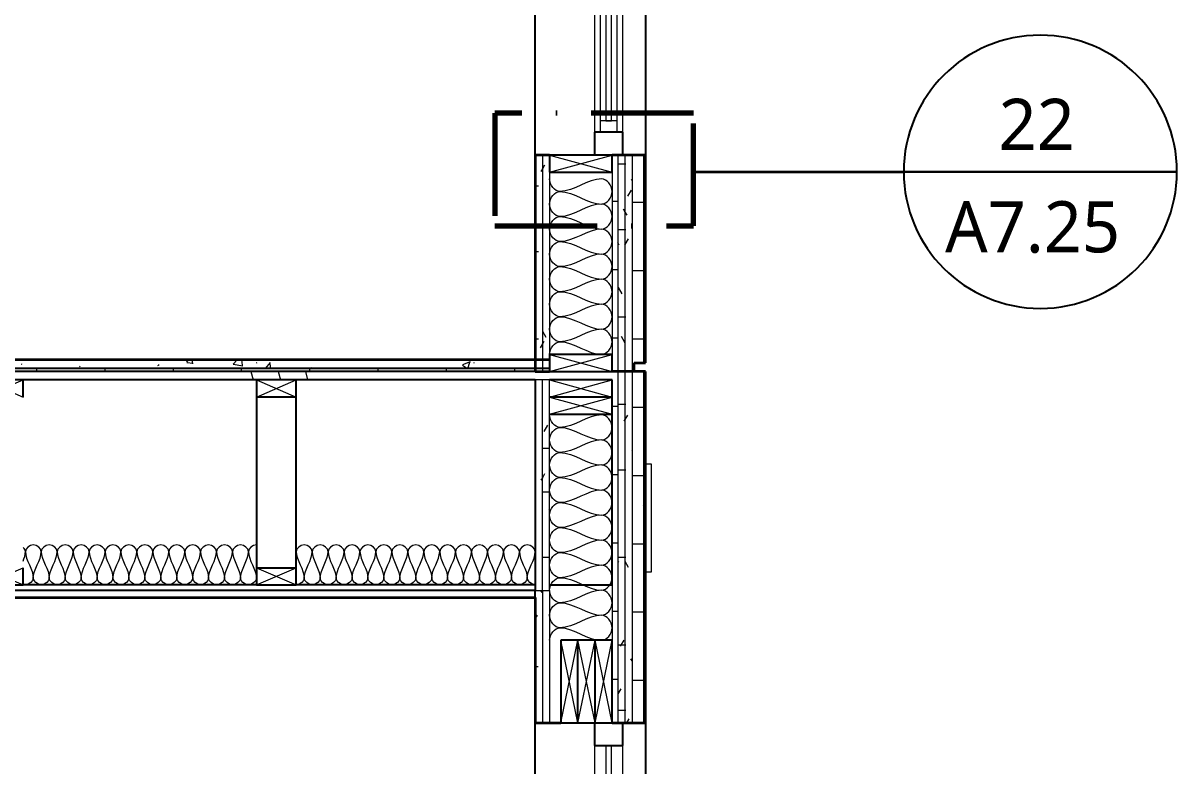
# Model space of a CAD drawing. Header units: inches. Extents: x 6 to 8416, y -388 to 6104.
# Drawn here: x 128.8 to 230.2, y 5697 to 5762.2 of the extents above; entities that cross this region are included whole.
import ezdxf

# ---------------------------------------------------------------- set-up
doc = ezdxf.new("R2010")
doc.units = ezdxf.units.IN
doc.header["$MEASUREMENT"] = 0
doc.linetypes.add('Dash Dot 3_16_', pattern=[15, 9, -3, 0, -3])
for name, color, linetype, lineweight in [('A-ANNO-NOTE', 131, 'Continuous', 18), ('A-ANNO-SYMB', 150, 'Continuous', 13), ('A-DETL', 90, 'Continuous', 13), ('A-DETL-GENF', 92, 'Continuous', 13), ('A-FLOR', 192, 'Continuous', 18), ('A-FLOR-MCUT', 51, 'Continuous', 25), ('A-FLOR-PATT', 8, 'Continuous', 35), ('A-GLAZ', 151, 'Continuous', 25), ('A-GLAZ-SILL', 1, 'Continuous', 18), ('A-ROOM', 32, 'Continuous', 13), ('A-WALL', 113, 'Continuous', 25), ('A-WALL-PATT', 111, 'Continuous', 35), ('M-EQPM', 50, 'Continuous', 18)]:
    doc.layers.add(name, color=color, linetype=linetype, lineweight=lineweight)
doc.styles.add('Open Sans_3', font='OpenSans-Regular.ttf', dxfattribs={"height": 4.5})
pattern_1 = [(0, (-751.995, 5590.484), (0, 6), []), (90, (-751.995, 5590.484), (-6, 4e-16), [])]
pattern_2 = [(0, (-751.995, 5590.484), (0, 60), [60, 0, 0, 0]), (284.036, (-711.195, 5602.484), (59.99915, -180.0005), [12.369, -235.017]), (284.036, (-713.595, 5602.484), (59.99915, -180.0005), [12.369, -235.017]), (284.036, (-715.995, 5602.484), (59.99915, -180.0005), [12.369, -235.017]), (284.036, (-747.195, 5614.484), (59.99915, -180.0005), [12.369, -235.017]), (284.036, (-749.595, 5614.484), (59.99915, -180.0005), [12.369, -235.017]), (284.036, (-751.995, 5614.484), (59.99915, -180.0005), [12.369, -235.017]), (284.036, (-729.195, 5626.484), (59.99915, -180.0005), [12.369, -235.017]), (284.036, (-731.595, 5626.484), (59.99915, -180.0005), [12.369, -235.017]), (284.036, (-733.995, 5626.484), (59.99915, -180.0005), [12.369, -235.017]), (284.036, (-711.195, 5638.484), (59.99915, -180.0005), [12.369, -235.017]), (284.036, (-713.595, 5638.484), (59.99915, -180.0005), [12.369, -235.017]), (284.036, (-715.995, 5638.484), (59.99915, -180.0005), [12.369, -235.017]), (284.036, (-747.195, 5650.484), (59.99915, -180.0005), [12.369, -235.017]), (284.036, (-749.595, 5650.484), (59.99915, -180.0005), [12.369, -235.017]), (284.036, (-751.995, 5650.484), (59.99915, -180.0005), [12.369, -235.017]), (0, (-751.995, 5596.484), (0, 60), [60, 0, 0, 0]), (0, (-751.995, 5602.484), (0, 60), [60, 0, 0, 0]), (0, (-751.995, 5608.484), (0, 60), [60, 0, 0, 0]), (0, (-751.995, 5614.484), (0, 60), [60, 0, 0, 0]), (0, (-751.995, 5620.484), (0, 60), [60, 0, 0, 0]), (0, (-751.995, 5626.484), (0, 60), [60, 0, 0, 0]), (0, (-751.995, 5632.484), (0, 60), [60, 0, 0, 0]), (0, (-751.995, 5638.484), (0, 60), [60, 0, 0, 0]), (0, (-751.995, 5644.484), (0, 60), [60, 0, 0, 0])]
pattern_3 = [(0, (-751.9948, 5590.484), (7.68, 1.92), [0.6336, -5.126, 0.6336, -5.126, -30.72]), (0, (-751.9948, 5590.484), (7.68, 1.92), [-11.52, 0.6336, -10.886, 0.6336, -5.126, -13.44]), (0, (-751.9948, 5590.484), (7.68, 1.92), [-28.8, 0.6336, -3.206, 0.6336, -8.966]), (120, (-749.1148, 5591.444), (-5.5027688, 5.691075), [0.6336, -5.126, 0.6336, -5.126, -30.72]), (120, (-749.1148, 5591.444), (-5.5027688, 5.691075), [-11.52, 0.6336, -10.886, 0.6336, -5.126, -13.44]), (120, (-749.1148, 5591.444), (-5.5027688, 5.691075), [-28.8, 0.6336, -3.206, 0.6336, -8.966]), (240, (-748.1548, 5595.284), (-2.1772312, -7.611075), [0.6336, -5.126, 0.6336, -5.126, -30.72]), (240, (-748.1548, 5595.284), (-2.1772312, -7.611075), [-11.52, 0.6336, -10.886, 0.6336, -5.126, -13.44]), (240, (-748.1548, 5595.284), (-2.1772312, -7.611075), [-28.8, 0.6336, -3.206, 0.6336, -8.966])]
pattern_4 = [(0, (-902.613, 5590.484), (7.68, 1.92), [0.6336, -5.126, 0.6336, -5.126, -30.72]), (0, (-902.613, 5590.484), (7.68, 1.92), [-11.52, 0.6336, -10.886, 0.6336, -5.126, -13.44]), (0, (-902.613, 5590.484), (7.68, 1.92), [-28.8, 0.6336, -3.206, 0.6336, -8.966]), (120, (-899.733, 5591.444), (-5.5027688, 5.691075), [0.6336, -5.126, 0.6336, -5.126, -30.72]), (120, (-899.733, 5591.444), (-5.5027688, 5.691075), [-11.52, 0.6336, -10.886, 0.6336, -5.126, -13.44]), (120, (-899.733, 5591.444), (-5.5027688, 5.691075), [-28.8, 0.6336, -3.206, 0.6336, -8.966]), (240, (-898.773, 5595.284), (-2.1772312, -7.611075), [0.6336, -5.126, 0.6336, -5.126, -30.72]), (240, (-898.773, 5595.284), (-2.1772312, -7.611075), [-11.52, 0.6336, -10.886, 0.6336, -5.126, -13.44]), (240, (-898.773, 5595.284), (-2.1772312, -7.611075), [-28.8, 0.6336, -3.206, 0.6336, -8.966])]

# ---------------------------------------------------------------- blocks, each defined once
blk = doc.blocks.new('1-2 WD Adaptive-Color Side Panel-TS - 4-0_x6_-6_-17821692-WALL SECTION - PARKING EAST')
at = {"layer": 'A-GLAZ', "lineweight": 13}
for p, q in [((23.19, 5445), (23.19, 5367)), ((32.88, 5367), (32.88, 5445)), ((28.38, 5443), (28.38, 5395)), ((30.88, 5395), (30.88, 5443)), ((28.38, 5391), (28.38, 5369)), ((30.88, 5369), (30.88, 5391))]:
    blk.add_line(p, q, dxfattribs=at)
at = {"layer": 'A-GLAZ', "color": 7}
for p, q in [((28.38, 5445), (28.38, 5443)), ((30.88, 5445), (29.94, 5445)), ((30.88, 5443), (30.88, 5445)), ((28.38, 5443), (30.88, 5443)), ((30.88, 5395), (28.38, 5395)), ((28.38, 5395), (28.38, 5393)), ((30.88, 5393), (30.88, 5395)), ((30.88, 5393), (28.38, 5393)), ((28.38, 5393), (28.38, 5391)), ((28.38, 5393), (30.88, 5393)), ((30.88, 5391), (30.88, 5393)), ((28.38, 5391), (30.88, 5391)), ((30.88, 5369), (28.38, 5369)), ((28.38, 5369), (28.38, 5367)), ((30.88, 5367), (30.88, 5369)), ((29.94, 5367), (30.88, 5367))]:
    blk.add_line(p, q, dxfattribs=at)
at = {"layer": 'A-GLAZ', "lineweight": 18}
for p, q in [((29.88, 5443), (29.38, 5443)), ((29.38, 5443), (29.38, 5395)), ((29.88, 5395), (29.88, 5443)), ((29.38, 5395), (29.88, 5395)), ((29.88, 5390), (29.38, 5390)), ((29.38, 5390), (29.38, 5370)), ((29.88, 5370), (29.88, 5390)), ((29.38, 5370), (29.88, 5370))]:
    blk.add_line(p, q, dxfattribs=at)
at = {"layer": 'A-GLAZ-SILL'}
for p, q in [((30.38, 5391), (28.88, 5391)), ((28.88, 5391), (28.88, 5390)), ((30.38, 5390), (30.38, 5391)), ((28.88, 5390), (30.38, 5390)), ((28.88, 5390), (28.88, 5370)), ((30.38, 5370), (30.38, 5390)), ((28.88, 5370), (28.88, 5369)), ((30.38, 5370), (28.88, 5370)), ((30.38, 5369), (30.38, 5370)), ((28.88, 5369), (30.38, 5369))]:
    blk.add_line(p, q, dxfattribs=at)
blk = doc.blocks.new('ME Louvers w Trim-AM - 24_ x 8_-17810076-WALL SECTION - PARKING EAST')
at = {"layer": 'M-EQPM'}
for p, q in [((32.88, 5467.75), (33.38, 5467.75)), ((33.38, 5467.75), (33.38, 5458.25)), ((33.38, 5458.25), (32.88, 5458.25))]:
    blk.add_line(p, q, dxfattribs=at)
blk = doc.blocks.new('06 Nominal Cut Lumber-Section-AM1 - 2x8 Section-20149446-WALL SECTION - PARKING EAST')
at = {"layer": 'A-DETL-GENF', "lineweight": 25}
for p, q in [((29.94, 5708), (28.44, 5708)), ((29.94, 5700.75), (29.94, 5708)), ((28.44, 5700.75), (29.94, 5700.75))]:
    blk.add_line(p, q, dxfattribs=at)
at = {"layer": 'A-DETL-GENF'}
for p, q in [((29.94, 5700.75), (28.44, 5708)), ((28.44, 5700.75), (29.94, 5708))]:
    blk.add_line(p, q, dxfattribs=at)
blk = doc.blocks.new('06 Nominal Cut Lumber-Section-AM1 - 2x8 Section-V2-WALL SECTION - PARKING EAST')
at = {"layer": 'A-DETL-GENF', "lineweight": 25}
for p, q in [((26.94, 5708), (25.44, 5708)), ((25.44, 5708), (25.44, 5700.75)), ((26.94, 5700.75), (26.94, 5708)), ((25.44, 5700.75), (26.94, 5700.75))]:
    blk.add_line(p, q, dxfattribs=at)
at = {"layer": 'A-DETL-GENF'}
for p, q in [((26.94, 5700.75), (25.44, 5708)), ((25.44, 5700.75), (26.94, 5708))]:
    blk.add_line(p, q, dxfattribs=at)
blk = doc.blocks.new('06 Nominal Cut Lumber-Section-AM1 - 2x6 Section-9014713-WALL SECTION - PARKING EAST')
at = {"layer": 'A-DETL-GENF', "lineweight": 25}
for p, q in [((29.94, 5730.87), (24.44, 5730.87)), ((29.94, 5729.37), (29.94, 5730.87))]:
    blk.add_line(p, q, dxfattribs=at)
at = {"layer": 'A-DETL-GENF'}
for p, q in [((24.44, 5730.87), (29.94, 5729.37)), ((24.44, 5729.37), (29.94, 5730.87))]:
    blk.add_line(p, q, dxfattribs=at)
blk = doc.blocks.new('06 Nominal Cut Lumber-Section-AM1 - 2x6 Section-16986702-WALL SECTION - PARKING EAST')
at = {"layer": 'A-DETL-GENF', "lineweight": 25}
for p, q in [((29.94, 5729.37), (24.44, 5729.37)), ((29.94, 5727.87), (29.94, 5729.37)), ((24.44, 5727.87), (29.94, 5727.87))]:
    blk.add_line(p, q, dxfattribs=at)
at = {"layer": 'A-DETL-GENF'}
for p, q in [((24.44, 5727.87), (29.94, 5729.37)), ((24.44, 5729.37), (29.94, 5727.87))]:
    blk.add_line(p, q, dxfattribs=at)
blk = doc.blocks.new('06 Nominal Cut Lumber-Section-AM1 - 2x6 Section-V3-WALL SECTION - PARKING EAST')
at = {"layer": 'A-DETL-GENF', "lineweight": 25}
for p, q in [((24.44, 5733.12), (24.44, 5731.62)), ((29.94, 5733.12), (24.44, 5733.12)), ((29.94, 5731.62), (29.94, 5733.12)), ((24.44, 5731.62), (29.94, 5731.62))]:
    blk.add_line(p, q, dxfattribs=at)
at = {"layer": 'A-DETL-GENF'}
for p, q in [((24.44, 5733.12), (29.94, 5731.62)), ((24.44, 5731.62), (29.94, 5733.12))]:
    blk.add_line(p, q, dxfattribs=at)
blk = doc.blocks.new('09 GypsumWallboardTypeX-Section-AM - 5_8_-20133690-WALL SECTION - PARKING EAST')
at = {"layer": 'A-DETL-GENF'}
h = blk.add_hatch(dxfattribs=at)
h.set_pattern_fill('FP_6', color=256, style=0, pattern_type=2)
h.set_pattern_definition(pattern_4)
h.paths.add_polyline_path([(24.44, 5712.37), (24.44, 5730.88), (23.81, 5730.88), (23.81, 5712.37)])
for p, q in [((24.44, 5730.88), (23.81, 5730.88)), ((24.44, 5712.37), (24.44, 5730.88)), ((23.81, 5712.37), (24.44, 5712.37))]:
    blk.add_line(p, q, dxfattribs=at)
blk = doc.blocks.new('09 GypsumWallboardTypeX-Section-AM - 5_8_-V4-WALL SECTION - PARKING EAST')
at = {"layer": 'A-DETL-GENF'}
h = blk.add_hatch(dxfattribs=at)
h.set_pattern_fill('FP_6', color=256, style=0, pattern_type=2)
h.set_pattern_definition(pattern_4)
h.paths.add_polyline_path([(23.81, 5712.37), (23.81, 5730.88), (23.19, 5730.88), (23.19, 5712.37)])
at = {"layer": 'A-DETL-GENF', "lineweight": 25}
blk.add_line((23.19, 5730.88), (23.19, 5712.37), dxfattribs=at)
at = {"layer": 'A-DETL-GENF'}
for p, q in [((23.81, 5730.88), (23.19, 5730.88)), ((23.81, 5712.37), (23.81, 5730.88)), ((23.19, 5712.37), (23.81, 5712.37))]:
    blk.add_line(p, q, dxfattribs=at)
blk = doc.blocks.new('06 Nominal Cut Lumber-Section-AM1 - 2x4 Section-9046868-WALL SECTION - PARKING EAST')
at = {"layer": 'A-DETL-GENF', "lineweight": 25}
for p, q in [((2.19, 5730.87), (-1.31, 5730.87)), ((-1.31, 5730.87), (-1.31, 5729.37)), ((2.19, 5729.37), (2.19, 5730.87))]:
    blk.add_line(p, q, dxfattribs=at)
at = {"layer": 'A-DETL-GENF'}
for p, q in [((-1.31, 5729.37), (2.19, 5730.87)), ((-1.31, 5730.87), (2.19, 5729.37))]:
    blk.add_line(p, q, dxfattribs=at)
blk = doc.blocks.new('06 Nominal Cut Lumber-Section-AM1 - 2x4 Section-V5-WALL SECTION - PARKING EAST')
at = {"layer": 'A-DETL-GENF', "lineweight": 25}
for p, q in [((-1.31, 5714.37), (-1.31, 5712.87)), ((2.19, 5712.87), (2.19, 5714.37)), ((-1.31, 5712.87), (2.19, 5712.87))]:
    blk.add_line(p, q, dxfattribs=at)
at = {"layer": 'A-DETL-GENF'}
for p, q in [((-1.31, 5712.87), (2.19, 5714.37)), ((-1.31, 5714.37), (2.19, 5712.87))]:
    blk.add_line(p, q, dxfattribs=at)
blk = doc.blocks.new('06 Nominal Cut Lumber-Top-AM - 4_ W-20150248-WALL SECTION - PARKING EAST')
at = {"layer": 'A-DETL-GENF', "lineweight": 25}
for p, q in [((2.19, 5729.37), (-1.31, 5729.37)), ((-1.31, 5729.37), (-1.31, 5714.37)), ((2.19, 5714.37), (2.19, 5729.37)), ((-1.31, 5714.37), (2.19, 5714.37))]:
    blk.add_line(p, q, dxfattribs=at)
blk = doc.blocks.new('Drafting View - CDs-920680-WALL SECTION - PARKING EAST')
at = {"layer": 'A-ANNO-NOTE', "lineweight": 25}
for p, q in [((14.38, 5105.77), (38.38, 5105.77)), ((38.38, 5105.77), (14.38, 5105.77))]:
    blk.add_line(p, q, dxfattribs=at)
for start, end in [(0, 180), (180, 0)]:
    blk.add_arc((26.38, 5105.77), 12, start, end, dxfattribs=at)

msp = doc.modelspace()

# ---------------------------------------------------------------- hatches: boundary and pattern name
at = {"layer": 'A-FLOR-PATT', "lineweight": 13}
h = msp.add_hatch(dxfattribs=at)
h.set_pattern_fill('FP_1', color=256, style=0, pattern_type=2)
h.set_pattern_definition([(50, (-751.995, 5590.484), (6.885997, -0.602097), [0.72, -7.92]), (355, (-751.995, 5590.484), (-1.331756, 7.220547), [0.576, -6.336]), (100.451, (-751.421, 5590.433), (5.55363, 6.61819), [0.61191, -6.731]), (46.184, (-751.995, 5592.404), (10.24564, -1.588925), [1.08, -11.88]), (96.636, (-751.141, 5592.271), (8.97244, 9.35152), [0.91786, -10.096]), (351.184, (-751.995, 5592.404), (8.9732, 9.35123), [0.864, -9.504]), (21, (-751.035, 5591.924), (5.730726, -3.865003), [0.72, -7.92]), (326, (-751.035, 5591.924), (2.33581, 6.96088), [0.576, -6.336]), (71.451, (-750.557, 5591.601), (8.065876, 3.09595), [0.61191, -6.731]), (37.5, (-751.9948, 5590.484), (0.116866, 3.1954784), [0.06336, -6.196, 0.06336, -6.369, -6.36]), (37.5, (-751.9948, 5590.484), (0.116866, 3.1954784), [-12.691, 0.06336, -6.297]), (7.5, (-751.995, 5590.484), (2.52543, 3.786025), [0.06336, -3.604, 0.06336, -6.052, -2.424]), (7.5, (-751.995, 5590.484), (2.52543, 3.786025), [-9.782, 0.06336, -2.361]), (327.5, (-754.1358, 5590.484), (5.1243685, -0.216176), [0.06336, -2.337, 0.06336, -7.425, -9.936]), (327.5, (-754.1358, 5590.484), (5.1243685, -0.216176), [-9.888, 0.06336, -9.873]), (317.5, (-755.096, 5590.484), (5.598326, 0.96141), [0.06336, -3.057, 0.06336, -4.909, -7.056]), (317.5, (-755.096, 5590.484), (5.598326, 0.96141), [-8.093, 0.06336, -6.993])])
h.paths.add_polyline_path([(133.42138982, 5731.875), (175.05738982, 5731.87951498), (175.05738982, 5732.625), (36.66538982, 5732.625), (36.66538982, 5731.875)])
h = msp.add_hatch(dxfattribs=at)
h.set_pattern_fill('FP_2', color=256, style=0, pattern_type=2)
h.set_pattern_definition(pattern_1)
h.paths.add_polyline_path([(157.61038982, 5731.625), (175.05738982, 5731.625), (175.05738982, 5731.875), (36.66538982, 5731.875), (36.66538982, 5731.625), (133.42138982, 5731.625)])
h = msp.add_hatch(dxfattribs=at)
h.set_pattern_fill('FP_3', color=256, style=0, pattern_type=2)
h.set_pattern_definition(pattern_2)
h.paths.add_polyline_path([(133.42138982, 5730.875), (180.55738975, 5730.875), (180.55738982, 5731.625), (36.66538982, 5731.625), (36.66538982, 5730.875), (128.80738982, 5730.875)])
at = {"layer": 'A-WALL-PATT', "lineweight": 13}
h = msp.add_hatch(dxfattribs=at)
h.set_pattern_fill('FP_3', color=256, style=0, pattern_type=2)
h.set_pattern_definition(pattern_2)
h.paths.add_polyline_path([(180.55738982, 5731.625), (181.05738982, 5731.625), (181.05738982, 5750.625), (180.55738982, 5750.625), (180.55738982, 5733.125)])
h.paths.add_polyline_path([(180.55738982, 5828.625), (181.05738982, 5828.625), (181.05738982, 5859.5), (180.55738982, 5859.5), (180.55738982, 5835.875)])
h = msp.add_hatch(dxfattribs=at)
h.set_pattern_fill('FP_6', color=256, style=0, pattern_type=2)
h.set_pattern_definition(pattern_3)
h.paths.add_polyline_path([(181.68238982, 5731.625), (181.68238982, 5750.625), (181.05738982, 5750.625), (181.05738982, 5731.625)])
h.paths.add_polyline_path([(181.05738982, 5828.625), (181.68238982, 5828.625), (181.68238982, 5859.5), (181.05738982, 5859.5), (181.05738982, 5843.40475)])
h = msp.add_hatch(dxfattribs=at)
h.set_pattern_fill('FP_6', color=256, style=0, pattern_type=2)
h.set_pattern_definition(pattern_3)
h.paths.add_polyline_path([(181.79938982, 5731.625), (182.30738982, 5731.625), (182.30738982, 5750.625), (181.68238982, 5750.625), (181.68238982, 5731.625)])
h.paths.add_polyline_path([(181.79938982, 5828.625), (182.30738982, 5828.625), (182.30738982, 5859.5), (181.68238982, 5859.5), (181.68238982, 5828.625)])
h = msp.add_hatch(dxfattribs=at)
h.set_pattern_fill('FP_2', color=256, style=0, pattern_type=2)
h.set_pattern_definition(pattern_1)
h.paths.add_polyline_path([(182.49488982, 5731.625), (182.49488982, 5732.375), (183.30738982, 5732.375), (183.30738982, 5750.625), (182.30738982, 5750.625), (182.30738982, 5731.625)])
h.paths.add_polyline_path([(182.30738982, 5828.625), (183.30738982, 5828.625), (183.30738982, 5859.5), (182.30738982, 5859.5), (182.30738982, 5843.40475)])
h = msp.add_hatch(dxfattribs=at)
h.set_pattern_fill('FP_6', color=256, style=0, pattern_type=2)
h.set_pattern_definition(pattern_3)
h.paths.add_polyline_path([(183.49488982, 5732.375), (183.49488982, 5750.625), (183.30738982, 5750.625), (183.30738982, 5732.375)])
h.paths.add_polyline_path([(183.49488982, 5828.625), (183.49488982, 5859.5), (183.30738982, 5859.5), (183.30738982, 5828.625)])
h = msp.add_hatch(dxfattribs=at)
h.set_pattern_fill('FP_6', color=256, style=0, pattern_type=2)
h.set_pattern_definition(pattern_3)
h.paths.add_polyline_path([(174.43238982, 5731.625), (174.43238982, 5750.625), (173.80738982, 5750.625), (173.80738982, 5731.625)])
h.paths.add_polyline_path([(174.43238982, 5828.625), (174.43238982, 5840.25), (173.80738982, 5840.25), (173.80738982, 5828.625)])
h = msp.add_hatch(dxfattribs=at)
h.set_pattern_fill('FP_6', color=256, style=0, pattern_type=2)
h.set_pattern_definition(pattern_3)
h.paths.add_polyline_path([(174.43238982, 5731.625), (175.05738982, 5731.625), (175.05738982, 5750.625), (174.43238982, 5750.625), (174.43238982, 5733.125)])
h.paths.add_polyline_path([(174.43238982, 5828.625), (175.05738982, 5828.625), (175.05738982, 5840.25), (174.43238982, 5840.25), (174.43238982, 5839.625)])
h = msp.add_hatch(dxfattribs=at)
h.set_pattern_fill('FP_3', color=256, style=0, pattern_type=2)
h.set_pattern_definition(pattern_2)
h.paths.add_polyline_path([(180.55738982, 5603.75), (181.05738982, 5603.75), (181.05738982, 5622.75), (180.55738982, 5622.75), (180.55738982, 5605.25)])
h.paths.add_polyline_path([(181.05738982, 5700.75), (181.05738982, 5731.625), (180.55738982, 5731.625), (180.55738982, 5700.75)])
h = msp.add_hatch(dxfattribs=at)
h.set_pattern_fill('FP_6', color=256, style=0, pattern_type=2)
h.set_pattern_definition(pattern_3)
h.paths.add_polyline_path([(181.68238982, 5603.75), (181.68238982, 5622.75), (181.05738982, 5622.75), (181.05738982, 5603.75)])
h.paths.add_polyline_path([(181.05738982, 5700.75), (181.68238982, 5700.75), (181.68238982, 5731.625), (181.05738982, 5731.625), (181.05738982, 5705.17325)])
h = msp.add_hatch(dxfattribs=at)
h.set_pattern_fill('FP_6', color=256, style=0, pattern_type=2)
h.set_pattern_definition(pattern_3)
h.paths.add_polyline_path([(181.68238982, 5603.75), (182.30738982, 5603.75), (182.30738982, 5622.75), (181.68238982, 5622.75)])
h.paths.add_polyline_path([(182.30738982, 5700.75), (182.30738982, 5731.625), (181.68238982, 5731.625), (181.68238982, 5700.75)])
h = msp.add_hatch(dxfattribs=at)
h.set_pattern_fill('FP_2', color=256, style=0, pattern_type=2)
h.set_pattern_definition(pattern_1)
h.paths.add_polyline_path([(182.49488982, 5603.75), (182.49488982, 5604.5), (183.30738982, 5604.5), (183.30738982, 5622.75), (182.30738982, 5622.75), (182.30738982, 5603.75)])
h.paths.add_polyline_path([(182.30738982, 5700.75), (183.30738982, 5700.75), (183.30738982, 5731.625), (182.30738982, 5731.625), (182.30738982, 5705.17325)])
h = msp.add_hatch(dxfattribs=at)
h.set_pattern_fill('FP_6', color=256, style=0, pattern_type=2)
h.set_pattern_definition(pattern_3)
h.paths.add_polyline_path([(183.49488982, 5604.5), (183.49488982, 5622.75), (183.30738982, 5622.75), (183.30738982, 5604.5)])
h.paths.add_polyline_path([(183.49488982, 5700.75), (183.49488982, 5731.625), (183.30738982, 5731.625), (183.30738982, 5700.75)])
h = msp.add_hatch(dxfattribs=at)
h.set_pattern_fill('FP_6', color=256, style=0, pattern_type=2)
h.set_pattern_definition(pattern_3)
h.paths.add_polyline_path([(174.43238982, 5603.75), (174.43238982, 5622.75), (173.80738982, 5622.75), (173.80738982, 5603.75)])
h.paths.add_polyline_path([(173.80738982, 5700.75), (174.43238982, 5700.75), (174.43238982, 5712.375), (173.80738982, 5712.375), (173.80738982, 5705.17325)])
h = msp.add_hatch(dxfattribs=at)
h.set_pattern_fill('FP_6', color=256, style=0, pattern_type=2)
h.set_pattern_definition(pattern_3)
h.paths.add_polyline_path([(175.05738982, 5603.75), (175.05738982, 5622.75), (174.43238982, 5622.75), (174.43238982, 5603.75)])
h.paths.add_polyline_path([(174.43238982, 5700.75), (175.05738982, 5700.75), (175.05738982, 5712.375), (174.43238982, 5712.375), (174.43238982, 5705.17325)])

# ---------------------------------------------------------------- linework, layer by layer
at = {"layer": 'A-ANNO-SYMB', "linetype": 'Dash Dot 3_16_', "lineweight": 70}
for p, q in [((170.24428714, 5754.3003906), (170.24428714, 5744.39724039)), ((187.72043458, 5754.3003906), (170.24428714, 5754.3003906)), ((187.72043458, 5744.39724039), (187.72043458, 5754.3003906)), ((170.24428714, 5744.39724039), (187.72043458, 5744.39724039))]:
    msp.add_line(p, q, dxfattribs=at)
at = {"layer": 'A-ANNO-SYMB', "lineweight": 35}
msp.add_line((187.72043458, 5749.15730132), (206.17866902, 5749.15730132), dxfattribs=at)
at = {"layer": 'A-DETL'}
for points in [[(175.97405649, 5747.425), (175.54193568, 5747.425), (175.05738982, 5748.00645503), (175.05738982, 5748.525)], [(179.64072315, 5748.525), (178.38088532, 5748.525), (177.23389432, 5747.425), (175.97405649, 5747.425)], [(179.64072315, 5746.325), (180.07284396, 5746.325), (181.04193568, 5747.425), (180.07284396, 5748.525), (179.64072315, 5748.525)], [(175.97405649, 5745.225), (175.54193568, 5745.225), (174.57284396, 5746.325), (175.54193568, 5747.425), (175.97405649, 5747.425)], [(175.97405649, 5747.425), (177.23389432, 5747.425), (178.38088532, 5746.325), (179.64072315, 5746.325)], [(179.64072315, 5746.325), (178.38088532, 5746.325), (177.23389432, 5745.225), (175.97405649, 5745.225)], [(179.64072315, 5744.125), (180.07284396, 5744.125), (181.04193568, 5745.225), (180.07284396, 5746.325), (179.64072315, 5746.325)], [(175.97405649, 5743.025), (175.54193568, 5743.025), (174.57284396, 5744.125), (175.54193568, 5745.225), (175.97405649, 5745.225)], [(175.97405649, 5745.225), (177.23389432, 5745.225), (178.38088532, 5744.125), (179.64072315, 5744.125)], [(179.64072315, 5744.125), (178.38088532, 5744.125), (177.23389432, 5743.025), (175.97405649, 5743.025)], [(179.64072315, 5741.925), (180.07284396, 5741.925), (181.04193568, 5743.025), (180.07284396, 5744.125), (179.64072315, 5744.125)], [(175.97405649, 5740.825), (175.54193568, 5740.825), (174.57284396, 5741.925), (175.54193568, 5743.025), (175.97405649, 5743.025)], [(175.97405649, 5743.025), (177.23389432, 5743.025), (178.38088532, 5741.925), (179.64072315, 5741.925)], [(179.64072315, 5741.925), (178.38088532, 5741.925), (177.23389432, 5740.825), (175.97405649, 5740.825)], [(179.64072315, 5739.725), (180.07284396, 5739.725), (181.04193568, 5740.825), (180.07284396, 5741.925), (179.64072315, 5741.925)], [(175.97405649, 5738.625), (175.54193568, 5738.625), (174.57284396, 5739.725), (175.54193568, 5740.825), (175.97405649, 5740.825)], [(175.97405649, 5740.825), (177.23389432, 5740.825), (178.38088532, 5739.725), (179.64072315, 5739.725)], [(179.64072315, 5739.725), (178.38088532, 5739.725), (177.23389432, 5738.625), (175.97405649, 5738.625)], [(179.64072315, 5737.525), (180.07284396, 5737.525), (181.04193568, 5738.625), (180.07284396, 5739.725), (179.64072315, 5739.725)], [(175.97405649, 5736.425), (175.54193568, 5736.425), (174.57284396, 5737.525), (175.54193568, 5738.625), (175.97405649, 5738.625)], [(175.97405649, 5738.625), (177.23389432, 5738.625), (178.38088532, 5737.525), (179.64072315, 5737.525)], [(179.64072315, 5737.525), (178.38088532, 5737.525), (177.23389432, 5736.425), (175.97405649, 5736.425)], [(179.64072315, 5735.325), (180.07284396, 5735.325), (181.04193568, 5736.425), (180.07284396, 5737.525), (179.64072315, 5737.525)], [(175.97405649, 5734.225), (175.54193568, 5734.225), (174.57284396, 5735.325), (175.54193568, 5736.425), (175.97405649, 5736.425)], [(175.97405649, 5736.425), (177.23389432, 5736.425), (178.38088532, 5735.325), (179.64072315, 5735.325)], [(179.64072315, 5735.325), (178.38088532, 5735.325), (177.23389432, 5734.225), (175.97405649, 5734.225)], [(179.64072315, 5733.125), (180.07284396, 5733.125), (181.04193568, 5734.225), (180.07284396, 5735.325), (179.64072315, 5735.325)], [(175.05738982, 5733.125), (175.05738982, 5733.64354497), (175.54193568, 5734.225), (175.97405649, 5734.225)], [(175.97405649, 5734.225), (177.23389432, 5734.225), (178.38088532, 5733.125), (179.64072315, 5733.125)], [(175.97405649, 5726.7), (175.54193568, 5726.7), (175.05738982, 5727.28145503), (175.05738982, 5727.8)], [(179.64072315, 5727.8), (178.38088532, 5727.8), (177.23389432, 5726.7), (175.97405649, 5726.7)], [(179.64072315, 5725.6), (180.07284396, 5725.6), (181.04193568, 5726.7), (180.07284396, 5727.8), (179.64072315, 5727.8)], [(175.97405649, 5724.5), (175.54193568, 5724.5), (174.57284396, 5725.6), (175.54193568, 5726.7), (175.97405649, 5726.7)], [(175.97405649, 5726.7), (177.23389432, 5726.7), (178.38088532, 5725.6), (179.64072315, 5725.6)], [(179.64072315, 5725.6), (178.38088532, 5725.6), (177.23389432, 5724.5), (175.97405649, 5724.5)], [(179.64072315, 5723.4), (180.07284396, 5723.4), (181.04193568, 5724.5), (180.07284396, 5725.6), (179.64072315, 5725.6)], [(175.97405649, 5722.3), (175.54193568, 5722.3), (174.57284396, 5723.4), (175.54193568, 5724.5), (175.97405649, 5724.5)], [(175.97405649, 5724.5), (177.23389432, 5724.5), (178.38088532, 5723.4), (179.64072315, 5723.4)], [(179.64072315, 5723.4), (178.38088532, 5723.4), (177.23389432, 5722.3), (175.97405649, 5722.3)], [(179.64072315, 5721.2), (180.07284396, 5721.2), (181.04193568, 5722.3), (180.07284396, 5723.4), (179.64072315, 5723.4)], [(175.97405649, 5720.1), (175.54193568, 5720.1), (174.57284396, 5721.2), (175.54193568, 5722.3), (175.97405649, 5722.3)], [(175.97405649, 5722.3), (177.23389432, 5722.3), (178.38088532, 5721.2), (179.64072315, 5721.2)], [(179.64072315, 5721.2), (178.38088532, 5721.2), (177.23389432, 5720.1), (175.97405649, 5720.1)], [(179.64072315, 5719), (180.07284396, 5719), (181.04193568, 5720.1), (180.07284396, 5721.2), (179.64072315, 5721.2)], [(175.97405649, 5717.9), (175.54193568, 5717.9), (174.57284396, 5719), (175.54193568, 5720.1), (175.97405649, 5720.1)], [(175.97405649, 5720.1), (177.23389432, 5720.1), (178.38088532, 5719), (179.64072315, 5719)], [(179.64072315, 5719), (178.38088532, 5719), (177.23389432, 5717.9), (175.97405649, 5717.9)], [(179.64072315, 5716.8), (180.07284396, 5716.8), (181.04193568, 5717.9), (180.07284396, 5719), (179.64072315, 5719)], [(175.97405649, 5715.7), (175.54193568, 5715.7), (174.57284396, 5716.8), (175.54193568, 5717.9), (175.97405649, 5717.9)], [(175.97405649, 5717.9), (177.23389432, 5717.9), (178.38088532, 5716.8), (179.64072315, 5716.8)], [(130.40738982, 5715.79166667), (130.40738982, 5716.06665264), (129.70738982, 5716.68334736), (129.00738982, 5716.06665264), (129.00738982, 5715.79166667)], [(131.80738982, 5715.79166667), (131.80738982, 5716.06665264), (131.10738982, 5716.68334736), (130.40738982, 5716.06665264), (130.40738982, 5715.79166667)], [(133.20738982, 5715.79166667), (133.20738982, 5716.06665264), (132.50738982, 5716.68334736), (131.80738982, 5716.06665264), (131.80738982, 5715.79166667)], [(134.60738982, 5715.79166667), (134.60738982, 5716.06665264), (133.90738982, 5716.68334736), (133.20738982, 5716.06665264), (133.20738982, 5715.79166667)], [(136.00738982, 5715.79166667), (136.00738982, 5716.06665264), (135.30738982, 5716.68334736), (134.60738982, 5716.06665264), (134.60738982, 5715.79166667)], [(137.40738982, 5715.79166667), (137.40738982, 5716.06665264), (136.70738982, 5716.68334736), (136.00738982, 5716.06665264), (136.00738982, 5715.79166667)], [(138.80738982, 5715.79166667), (138.80738982, 5716.06665264), (138.10738982, 5716.68334736), (137.40738982, 5716.06665264), (137.40738982, 5715.79166667)], [(140.20738982, 5715.79166667), (140.20738982, 5716.06665264), (139.50738982, 5716.68334736), (138.80738982, 5716.06665264), (138.80738982, 5715.79166667)], [(141.60738982, 5715.79166667), (141.60738982, 5716.06665264), (140.90738982, 5716.68334736), (140.20738982, 5716.06665264), (140.20738982, 5715.79166667)], [(143.00738982, 5715.79166667), (143.00738982, 5716.06665264), (142.30738982, 5716.68334736), (141.60738982, 5716.06665264), (141.60738982, 5715.79166667)], [(144.40738982, 5715.79166667), (144.40738982, 5716.06665264), (143.70738982, 5716.68334736), (143.00738982, 5716.06665264), (143.00738982, 5715.79166667)], [(145.80738982, 5715.79166667), (145.80738982, 5716.06665264), (145.10738982, 5716.68334736), (144.40738982, 5716.06665264), (144.40738982, 5715.79166667)], [(147.20738982, 5715.79166667), (147.20738982, 5716.06665264), (146.50738982, 5716.68334736), (145.80738982, 5716.06665264), (145.80738982, 5715.79166667)], [(148.60738982, 5715.79166667), (148.60738982, 5716.06665264), (147.90738982, 5716.68334736), (147.20738982, 5716.06665264), (147.20738982, 5715.79166667)], [(149.30738982, 5716.375), (148.95738982, 5716.375), (148.60738982, 5716.06665264), (148.60738982, 5715.79166667)], [(154.20738982, 5715.79166667), (154.20738982, 5716.06665264), (153.50738982, 5716.68334736), (152.80738982, 5716.06665264), (152.80738982, 5715.79166667)], [(155.60738982, 5715.79166667), (155.60738982, 5716.06665264), (154.90738982, 5716.68334736), (154.20738982, 5716.06665264), (154.20738982, 5715.79166667)], [(157.00738982, 5715.79166667), (157.00738982, 5716.06665264), (156.30738982, 5716.68334736), (155.60738982, 5716.06665264), (155.60738982, 5715.79166667)], [(158.40738982, 5715.79166667), (158.40738982, 5716.06665264), (157.70738982, 5716.68334736), (157.00738982, 5716.06665264), (157.00738982, 5715.79166667)], [(159.80738982, 5715.79166667), (159.80738982, 5716.06665264), (159.10738982, 5716.68334736), (158.40738982, 5716.06665264), (158.40738982, 5715.79166667)], [(161.20738982, 5715.79166667), (161.20738982, 5716.06665264), (160.50738982, 5716.68334736), (159.80738982, 5716.06665264), (159.80738982, 5715.79166667)], [(162.60738982, 5715.79166667), (162.60738982, 5716.06665264), (161.90738982, 5716.68334736), (161.20738982, 5716.06665264), (161.20738982, 5715.79166667)], [(164.00738982, 5715.79166667), (164.00738982, 5716.06665264), (163.30738982, 5716.68334736), (162.60738982, 5716.06665264), (162.60738982, 5715.79166667)], [(165.40738982, 5715.79166667), (165.40738982, 5716.06665264), (164.70738982, 5716.68334736), (164.00738982, 5716.06665264), (164.00738982, 5715.79166667)], [(166.80738982, 5715.79166667), (166.80738982, 5716.06665264), (166.10738982, 5716.68334736), (165.40738982, 5716.06665264), (165.40738982, 5715.79166667)], [(168.20738982, 5715.79166667), (168.20738982, 5716.06665264), (167.50738982, 5716.68334736), (166.80738982, 5716.06665264), (166.80738982, 5715.79166667)], [(169.60738982, 5715.79166667), (169.60738982, 5716.06665264), (168.90738982, 5716.68334736), (168.20738982, 5716.06665264), (168.20738982, 5715.79166667)], [(171.00738982, 5715.79166667), (171.00738982, 5716.06665264), (170.30738982, 5716.68334736), (169.60738982, 5716.06665264), (169.60738982, 5715.79166667)], [(172.40738982, 5715.79166667), (172.40738982, 5716.06665264), (171.70738982, 5716.68334736), (171.00738982, 5716.06665264), (171.00738982, 5715.79166667)], [(173.80738982, 5715.79166667), (173.80738982, 5716.06665264), (173.10738982, 5716.68334736), (172.40738982, 5716.06665264), (172.40738982, 5715.79166667)], [(179.64072315, 5716.8), (178.38088532, 5716.8), (177.23389432, 5715.7), (175.97405649, 5715.7)], [(179.64072315, 5714.6), (180.07284396, 5714.6), (181.04193568, 5715.7), (180.07284396, 5716.8), (179.64072315, 5716.8)], [(128.80858812, 5714.96629608), (128.92083023, 5715.23670314), (129.00738982, 5715.50974491), (129.00738982, 5715.79166667)], [(129.00738982, 5715.79166667), (129.00738982, 5715.91737454), (128.93424696, 5716.05005426), (128.82139798, 5716.15706119)], [(129.00738982, 5715.79166667), (129.00738982, 5714.98995168), (129.70738982, 5714.26004832), (129.70738982, 5713.45833333)], [(129.70738982, 5713.45833333), (129.70738982, 5714.26004832), (130.40738982, 5714.98995168), (130.40738982, 5715.79166667)], [(130.40738982, 5715.79166667), (130.40738982, 5714.98995168), (131.10738982, 5714.26004832), (131.10738982, 5713.45833333)], [(131.10738982, 5713.45833333), (131.10738982, 5714.26004832), (131.80738982, 5714.98995168), (131.80738982, 5715.79166667)], [(131.80738982, 5715.79166667), (131.80738982, 5714.98995168), (132.50738982, 5714.26004832), (132.50738982, 5713.45833333)], [(132.50738982, 5713.45833333), (132.50738982, 5714.26004832), (133.20738982, 5714.98995168), (133.20738982, 5715.79166667)], [(133.20738982, 5715.79166667), (133.20738982, 5714.98995168), (133.90738982, 5714.26004832), (133.90738982, 5713.45833333)], [(133.90738982, 5713.45833333), (133.90738982, 5714.26004832), (134.60738982, 5714.98995168), (134.60738982, 5715.79166667)], [(134.60738982, 5715.79166667), (134.60738982, 5714.98995168), (135.30738982, 5714.26004832), (135.30738982, 5713.45833333)], [(135.30738982, 5713.45833333), (135.30738982, 5714.26004832), (136.00738982, 5714.98995168), (136.00738982, 5715.79166667)], [(136.00738982, 5715.79166667), (136.00738982, 5714.98995168), (136.70738982, 5714.26004832), (136.70738982, 5713.45833333)], [(136.70738982, 5713.45833333), (136.70738982, 5714.26004832), (137.40738982, 5714.98995168), (137.40738982, 5715.79166667)], [(137.40738982, 5715.79166667), (137.40738982, 5714.98995168), (138.10738982, 5714.26004832), (138.10738982, 5713.45833333)], [(138.10738982, 5713.45833333), (138.10738982, 5714.26004832), (138.80738982, 5714.98995168), (138.80738982, 5715.79166667)], [(138.80738982, 5715.79166667), (138.80738982, 5714.98995168), (139.50738982, 5714.26004832), (139.50738982, 5713.45833333)], [(139.50738982, 5713.45833333), (139.50738982, 5714.26004832), (140.20738982, 5714.98995168), (140.20738982, 5715.79166667)], [(140.20738982, 5715.79166667), (140.20738982, 5714.98995168), (140.90738982, 5714.26004832), (140.90738982, 5713.45833333)], [(140.90738982, 5713.45833333), (140.90738982, 5714.26004832), (141.60738982, 5714.98995168), (141.60738982, 5715.79166667)], [(141.60738982, 5715.79166667), (141.60738982, 5714.98995168), (142.30738982, 5714.26004832), (142.30738982, 5713.45833333)], [(142.30738982, 5713.45833333), (142.30738982, 5714.26004832), (143.00738982, 5714.98995168), (143.00738982, 5715.79166667)], [(143.00738982, 5715.79166667), (143.00738982, 5714.98995168), (143.70738982, 5714.26004832), (143.70738982, 5713.45833333)], [(143.70738982, 5713.45833333), (143.70738982, 5714.26004832), (144.40738982, 5714.98995168), (144.40738982, 5715.79166667)], [(144.40738982, 5715.79166667), (144.40738982, 5714.98995168), (145.10738982, 5714.26004832), (145.10738982, 5713.45833333)], [(145.10738982, 5713.45833333), (145.10738982, 5714.26004832), (145.80738982, 5714.98995168), (145.80738982, 5715.79166667)], [(145.80738982, 5715.79166667), (145.80738982, 5714.98995168), (146.50738982, 5714.26004832), (146.50738982, 5713.45833333)], [(146.50738982, 5713.45833333), (146.50738982, 5714.26004832), (147.20738982, 5714.98995168), (147.20738982, 5715.79166667)], [(147.20738982, 5715.79166667), (147.20738982, 5714.98995168), (147.90738982, 5714.26004832), (147.90738982, 5713.45833333)], [(147.90738982, 5713.45833333), (147.90738982, 5714.26004832), (148.60738982, 5714.98995168), (148.60738982, 5715.79166667)], [(148.60738982, 5715.79166667), (148.60738982, 5714.98995168), (149.30738982, 5714.26004832), (149.30738982, 5713.45833333)], [(152.80738982, 5715.79166667), (152.80738982, 5714.98995168), (153.50738982, 5714.26004832), (153.50738982, 5713.45833333)], [(153.50738982, 5713.45833333), (153.50738982, 5714.26004832), (154.20738982, 5714.98995168), (154.20738982, 5715.79166667)], [(154.20738982, 5715.79166667), (154.20738982, 5714.98995168), (154.90738982, 5714.26004832), (154.90738982, 5713.45833333)], [(154.90738982, 5713.45833333), (154.90738982, 5714.26004832), (155.60738982, 5714.98995168), (155.60738982, 5715.79166667)], [(155.60738982, 5715.79166667), (155.60738982, 5714.98995168), (156.30738982, 5714.26004832), (156.30738982, 5713.45833333)], [(156.30738982, 5713.45833333), (156.30738982, 5714.26004832), (157.00738982, 5714.98995168), (157.00738982, 5715.79166667)], [(157.00738982, 5715.79166667), (157.00738982, 5714.98995168), (157.70738982, 5714.26004832), (157.70738982, 5713.45833333)], [(157.70738982, 5713.45833333), (157.70738982, 5714.26004832), (158.40738982, 5714.98995168), (158.40738982, 5715.79166667)], [(158.40738982, 5715.79166667), (158.40738982, 5714.98995168), (159.10738982, 5714.26004832), (159.10738982, 5713.45833333)], [(159.10738982, 5713.45833333), (159.10738982, 5714.26004832), (159.80738982, 5714.98995168), (159.80738982, 5715.79166667)], [(159.80738982, 5715.79166667), (159.80738982, 5714.98995168), (160.50738982, 5714.26004832), (160.50738982, 5713.45833333)], [(160.50738982, 5713.45833333), (160.50738982, 5714.26004832), (161.20738982, 5714.98995168), (161.20738982, 5715.79166667)], [(161.20738982, 5715.79166667), (161.20738982, 5714.98995168), (161.90738982, 5714.26004832), (161.90738982, 5713.45833333)], [(161.90738982, 5713.45833333), (161.90738982, 5714.26004832), (162.60738982, 5714.98995168), (162.60738982, 5715.79166667)], [(162.60738982, 5715.79166667), (162.60738982, 5714.98995168), (163.30738982, 5714.26004832), (163.30738982, 5713.45833333)], [(163.30738982, 5713.45833333), (163.30738982, 5714.26004832), (164.00738982, 5714.98995168), (164.00738982, 5715.79166667)], [(164.00738982, 5715.79166667), (164.00738982, 5714.98995168), (164.70738982, 5714.26004832), (164.70738982, 5713.45833333)], [(164.70738982, 5713.45833333), (164.70738982, 5714.26004832), (165.40738982, 5714.98995168), (165.40738982, 5715.79166667)], [(165.40738982, 5715.79166667), (165.40738982, 5714.98995168), (166.10738982, 5714.26004832), (166.10738982, 5713.45833333)], [(166.10738982, 5713.45833333), (166.10738982, 5714.26004832), (166.80738982, 5714.98995168), (166.80738982, 5715.79166667)], [(166.80738982, 5715.79166667), (166.80738982, 5714.98995168), (167.50738982, 5714.26004832), (167.50738982, 5713.45833333)], [(167.50738982, 5713.45833333), (167.50738982, 5714.26004832), (168.20738982, 5714.98995168), (168.20738982, 5715.79166667)], [(168.20738982, 5715.79166667), (168.20738982, 5714.98995168), (168.90738982, 5714.26004832), (168.90738982, 5713.45833333)], [(168.90738982, 5713.45833333), (168.90738982, 5714.26004832), (169.60738982, 5714.98995168), (169.60738982, 5715.79166667)], [(169.60738982, 5715.79166667), (169.60738982, 5714.98995168), (170.30738982, 5714.26004832), (170.30738982, 5713.45833333)], [(170.30738982, 5713.45833333), (170.30738982, 5714.26004832), (171.00738982, 5714.98995168), (171.00738982, 5715.79166667)], [(171.00738982, 5715.79166667), (171.00738982, 5714.98995168), (171.70738982, 5714.26004832), (171.70738982, 5713.45833333)], [(171.70738982, 5713.45833333), (171.70738982, 5714.26004832), (172.40738982, 5714.98995168), (172.40738982, 5715.79166667)], [(172.40738982, 5715.79166667), (172.40738982, 5714.98995168), (173.10738982, 5714.26004832), (173.10738982, 5713.45833333)], [(173.10738982, 5713.45833333), (173.10738982, 5714.26004832), (173.80738982, 5714.98995168), (173.80738982, 5715.79166667)], [(175.97405649, 5713.5), (175.54193568, 5713.5), (174.57284396, 5714.6), (175.54193568, 5715.7), (175.97405649, 5715.7)], [(175.97405649, 5715.7), (177.23389432, 5715.7), (178.38088532, 5714.6), (179.64072315, 5714.6)], [(179.64072315, 5714.6), (178.38088532, 5714.6), (177.23389432, 5713.5), (175.97405649, 5713.5)], [(179.64072315, 5712.4), (180.07284396, 5712.4), (181.04193568, 5713.5), (180.07284396, 5714.6), (179.64072315, 5714.6)], [(131.10738982, 5713.45833333), (131.10738982, 5713.18334736), (130.40738982, 5712.56665264), (129.70738982, 5713.18334736), (129.70738982, 5713.45833333)], [(132.50738982, 5713.45833333), (132.50738982, 5713.18334736), (131.80738982, 5712.56665264), (131.10738982, 5713.18334736), (131.10738982, 5713.45833333)], [(133.90738982, 5713.45833333), (133.90738982, 5713.18334736), (133.20738982, 5712.56665264), (132.50738982, 5713.18334736), (132.50738982, 5713.45833333)], [(135.30738982, 5713.45833333), (135.30738982, 5713.18334736), (134.60738982, 5712.56665264), (133.90738982, 5713.18334736), (133.90738982, 5713.45833333)], [(136.70738982, 5713.45833333), (136.70738982, 5713.18334736), (136.00738982, 5712.56665264), (135.30738982, 5713.18334736), (135.30738982, 5713.45833333)], [(138.10738982, 5713.45833333), (138.10738982, 5713.18334736), (137.40738982, 5712.56665264), (136.70738982, 5713.18334736), (136.70738982, 5713.45833333)], [(139.50738982, 5713.45833333), (139.50738982, 5713.18334736), (138.80738982, 5712.56665264), (138.10738982, 5713.18334736), (138.10738982, 5713.45833333)], [(140.90738982, 5713.45833333), (140.90738982, 5713.18334736), (140.20738982, 5712.56665264), (139.50738982, 5713.18334736), (139.50738982, 5713.45833333)], [(142.30738982, 5713.45833333), (142.30738982, 5713.18334736), (141.60738982, 5712.56665264), (140.90738982, 5713.18334736), (140.90738982, 5713.45833333)], [(143.70738982, 5713.45833333), (143.70738982, 5713.18334736), (143.00738982, 5712.56665264), (142.30738982, 5713.18334736), (142.30738982, 5713.45833333)], [(145.10738982, 5713.45833333), (145.10738982, 5713.18334736), (144.40738982, 5712.56665264), (143.70738982, 5713.18334736), (143.70738982, 5713.45833333)], [(146.50738982, 5713.45833333), (146.50738982, 5713.18334736), (145.80738982, 5712.56665264), (145.10738982, 5713.18334736), (145.10738982, 5713.45833333)], [(147.90738982, 5713.45833333), (147.90738982, 5713.18334736), (147.20738982, 5712.56665264), (146.50738982, 5713.18334736), (146.50738982, 5713.45833333)], [(149.30738982, 5713.45833333), (149.30738982, 5713.18334736), (148.60738982, 5712.56665264), (147.90738982, 5713.18334736), (147.90738982, 5713.45833333)], [(153.50738982, 5713.45833333), (153.50738982, 5713.18334736), (153.15738982, 5712.875), (152.80738982, 5712.875)], [(154.90738982, 5713.45833333), (154.90738982, 5713.18334736), (154.20738982, 5712.56665264), (153.50738982, 5713.18334736), (153.50738982, 5713.45833333)], [(156.30738982, 5713.45833333), (156.30738982, 5713.18334736), (155.60738982, 5712.56665264), (154.90738982, 5713.18334736), (154.90738982, 5713.45833333)], [(157.70738982, 5713.45833333), (157.70738982, 5713.18334736), (157.00738982, 5712.56665264), (156.30738982, 5713.18334736), (156.30738982, 5713.45833333)], [(159.10738982, 5713.45833333), (159.10738982, 5713.18334736), (158.40738982, 5712.56665264), (157.70738982, 5713.18334736), (157.70738982, 5713.45833333)], [(160.50738982, 5713.45833333), (160.50738982, 5713.18334736), (159.80738982, 5712.56665264), (159.10738982, 5713.18334736), (159.10738982, 5713.45833333)], [(161.90738982, 5713.45833333), (161.90738982, 5713.18334736), (161.20738982, 5712.56665264), (160.50738982, 5713.18334736), (160.50738982, 5713.45833333)], [(163.30738982, 5713.45833333), (163.30738982, 5713.18334736), (162.60738982, 5712.56665264), (161.90738982, 5713.18334736), (161.90738982, 5713.45833333)], [(164.70738982, 5713.45833333), (164.70738982, 5713.18334736), (164.00738982, 5712.56665264), (163.30738982, 5713.18334736), (163.30738982, 5713.45833333)], [(166.10738982, 5713.45833333), (166.10738982, 5713.18334736), (165.40738982, 5712.56665264), (164.70738982, 5713.18334736), (164.70738982, 5713.45833333)], [(167.50738982, 5713.45833333), (167.50738982, 5713.18334736), (166.80738982, 5712.56665264), (166.10738982, 5713.18334736), (166.10738982, 5713.45833333)], [(168.90738982, 5713.45833333), (168.90738982, 5713.18334736), (168.20738982, 5712.56665264), (167.50738982, 5713.18334736), (167.50738982, 5713.45833333)], [(170.30738982, 5713.45833333), (170.30738982, 5713.18334736), (169.60738982, 5712.56665264), (168.90738982, 5713.18334736), (168.90738982, 5713.45833333)], [(171.70738982, 5713.45833333), (171.70738982, 5713.18334736), (171.00738982, 5712.56665264), (170.30738982, 5713.18334736), (170.30738982, 5713.45833333)], [(173.10738982, 5713.45833333), (173.10738982, 5713.18334736), (172.40738982, 5712.56665264), (171.70738982, 5713.18334736), (171.70738982, 5713.45833333)], [(173.80738982, 5712.875), (173.47740666, 5712.875), (173.10738982, 5713.18334736), (173.10738982, 5713.45833333)], [(175.97405649, 5711.3), (175.54193568, 5711.3), (174.57284396, 5712.4), (175.54193568, 5713.5), (175.97405649, 5713.5)], [(175.97405649, 5713.5), (177.23389432, 5713.5), (178.38088532, 5712.4), (179.64072315, 5712.4)], [(179.64072315, 5712.4), (178.38088532, 5712.4), (177.23389432, 5711.3), (175.97405649, 5711.3)], [(179.64072315, 5710.2), (180.07284396, 5710.2), (181.04193568, 5711.3), (180.07284396, 5712.4), (179.64072315, 5712.4)], [(175.97405649, 5709.1), (175.54193568, 5709.1), (174.57284396, 5710.2), (175.54193568, 5711.3), (175.97405649, 5711.3)], [(175.97405649, 5711.3), (177.23389432, 5711.3), (178.38088532, 5710.2), (179.64072315, 5710.2)], [(179.64072315, 5710.2), (178.38088532, 5710.2), (177.23389432, 5709.1), (175.97405649, 5709.1)], [(179.64072315, 5708), (180.07284396, 5708), (181.04193568, 5709.1), (180.07284396, 5710.2), (179.64072315, 5710.2)], [(175.05738982, 5708), (175.05738982, 5708.51854497), (175.54193568, 5709.1), (175.97405649, 5709.1)], [(175.97405649, 5709.1), (177.23389432, 5709.1), (178.38088532, 5708), (179.64072315, 5708)]]:
    msp.add_open_spline(points, degree=3, dxfattribs=at)
msp.add_open_spline([(129.70738982, 5713.45833333), (129.70738982, 5713.18334736), (129.28466255, 5712.81092782), (128.86193528, 5712.8883137), (128.79234819, 5712.9118753)], degree=3, knots=[0, 0, 0, 0, 1.4142135624, 1.7080761208, 1.7080761208, 1.7080761208, 1.7080761208], dxfattribs=at)
at = {"layer": 'A-FLOR', "lineweight": 35}
for p, q in [((175.05738982, 5732.625), (36.66538982, 5732.625)), ((36.66538982, 5711.75), (173.80738982, 5711.75))]:
    msp.add_line(p, q, dxfattribs=at)
at = {"layer": 'A-FLOR-MCUT'}
for p, q in [((175.05738982, 5731.875), (36.66538982, 5731.875)), ((173.80738982, 5731.625), (36.66538982, 5731.625)), ((149.30738982, 5730.875), (128.80738982, 5730.875)), ((173.80738982, 5730.875), (152.80738982, 5730.875)), ((180.55738982, 5712.875), (180.55738982, 5727.875)), ((173.80738982, 5712.375), (36.66538982, 5712.375)), ((149.30738982, 5712.875), (128.80738982, 5712.875)), ((173.80738982, 5712.875), (152.80738982, 5712.875)), ((173.80738982, 5711.75), (173.80738982, 5712.375)), ((175.05738982, 5712.875), (180.55738982, 5712.875))]:
    msp.add_line(p, q, dxfattribs=at)
at = {"layer": 'A-ROOM'}
for p, q in [((36.66538982, 5732.625), (173.80738982, 5732.625)), ((173.80738982, 5732.625), (36.66538982, 5732.625))]:
    msp.add_line(p, q, dxfattribs=at)
at = {"layer": 'A-WALL'}
for p, q in [((173.80738982, 5750.625), (173.80738982, 5828.625)), ((183.49488982, 5828.625), (183.49488982, 5750.625)), ((173.80738982, 5622.75), (173.80738982, 5700.75)), ((183.49488982, 5700.75), (183.49488982, 5622.75))]:
    msp.add_line(p, q, dxfattribs=at)
at = {"layer": 'A-WALL', "lineweight": 35}
for p, q in [((173.80738982, 5750.625), (173.80738982, 5731.625)), ((175.05738982, 5750.625), (173.80738982, 5750.625)), ((183.49488982, 5750.625), (180.55738982, 5750.625)), ((183.49488982, 5732.375), (183.49488982, 5750.625)), ((173.80738982, 5731.625), (175.05738982, 5731.625)), ((183.49488982, 5731.625), (180.55738982, 5731.625)), ((182.49488982, 5731.625), (182.49488982, 5732.375)), ((182.49488982, 5732.375), (183.49488982, 5732.375)), ((183.49488982, 5700.75), (183.49488982, 5731.625)), ((173.80738982, 5711.75), (173.80738982, 5700.75)), ((173.80738982, 5700.75), (176.05738982, 5700.75)), ((180.55738982, 5700.75), (183.49488982, 5700.75))]:
    msp.add_line(p, q, dxfattribs=at)
at = {"layer": 'A-WALL', "lineweight": 13}
for p, q in [((174.43238982, 5750.625), (174.43238982, 5731.625)), ((181.05738982, 5750.625), (181.05738982, 5700.75)), ((181.68238982, 5750.625), (181.68238982, 5700.75)), ((182.30738982, 5750.625), (182.30738982, 5700.75)), ((183.30738982, 5750.625), (183.30738982, 5732.375)), ((175.05738982, 5749.125), (175.05738982, 5733.125)), ((180.55738982, 5749.125), (180.55738982, 5733.125)), ((183.30738982, 5731.625), (183.30738982, 5700.75)), ((174.43238982, 5712.375), (174.43238982, 5700.75)), ((175.05738982, 5712.375), (175.05738982, 5700.75)), ((180.55738982, 5712.875), (180.55738982, 5708))]:
    msp.add_line(p, q, dxfattribs=at)

# ---------------------------------------------------------------- block references
at = {"layer": 'A-ANNO-SYMB', "lineweight": 35}
msp.add_blockref('Drafting View - CDs-920680-WALL SECTION - PARKING EAST', (191.79729201, 643.38762074), dxfattribs=at)
at = {"layer": 'A-DETL-GENF'}
for name, p in [('06 Nominal Cut Lumber-Section-AM1 - 2x6 Section-V3-WALL SECTION - PARKING EAST', (150.61816661, 17.5)), ('06 Nominal Cut Lumber-Section-AM1 - 2x6 Section-V3-WALL SECTION - PARKING EAST', (150.61816661, 0)), ('06 Nominal Cut Lumber-Section-AM1 - 2x4 Section-9046868-WALL SECTION - PARKING EAST', (126.61816661, 0)), ('06 Nominal Cut Lumber-Section-AM1 - 2x4 Section-9046868-WALL SECTION - PARKING EAST', (150.61816661, 0)), ('09 GypsumWallboardTypeX-Section-AM - 5_8_-V4-WALL SECTION - PARKING EAST', (150.61816661, 0)), ('09 GypsumWallboardTypeX-Section-AM - 5_8_-20133690-WALL SECTION - PARKING EAST', (150.61816661, 0)), ('06 Nominal Cut Lumber-Section-AM1 - 2x6 Section-9014713-WALL SECTION - PARKING EAST', (150.61816661, 0)), ('06 Nominal Cut Lumber-Top-AM - 4_ W-20150248-WALL SECTION - PARKING EAST', (150.61816661, 0)), ('06 Nominal Cut Lumber-Section-AM1 - 2x6 Section-16986702-WALL SECTION - PARKING EAST', (150.61816661, 0)), ('06 Nominal Cut Lumber-Section-AM1 - 2x4 Section-V5-WALL SECTION - PARKING EAST', (126.61816661, 0)), ('06 Nominal Cut Lumber-Section-AM1 - 2x4 Section-V5-WALL SECTION - PARKING EAST', (150.61816661, 0)), ('06 Nominal Cut Lumber-Section-AM1 - 2x8 Section-V2-WALL SECTION - PARKING EAST', (150.61816661, 0)), ('06 Nominal Cut Lumber-Section-AM1 - 2x8 Section-20149446-WALL SECTION - PARKING EAST', (149.11816661, 0)), ('06 Nominal Cut Lumber-Section-AM1 - 2x8 Section-20149446-WALL SECTION - PARKING EAST', (150.61816661, 0))]:
    msp.add_blockref(name, p, dxfattribs=at)
at = {"layer": 'A-GLAZ', "lineweight": 13}
for p in [(150.61816661, 383.625), (150.61816661, 255.75)]:
    msp.add_blockref('1-2 WD Adaptive-Color Side Panel-TS - 4-0_x6_-6_-17821692-WALL SECTION - PARKING EAST', p, dxfattribs=at)
at = {"layer": 'M-EQPM'}
msp.add_blockref('ME Louvers w Trim-AM - 24_ x 8_-17810076-WALL SECTION - PARKING EAST', (150.61816661, 255.75), dxfattribs=at)

# ---------------------------------------------------------------- texts
at = {"layer": 'A-ANNO-SYMB', "char_height": 4.5, "attachment_point": 1, "style": 'Open Sans_3'}
for s, insert, width in [('22', (214.50911295, 5755.57561428), 8.787), ('A7.25', (209.81304996, 5746.57561428), 20.1495)]:
    msp.add_mtext(s, dxfattribs=dict(at, insert=insert, width=width))

doc.saveas('drawing.dxf')
